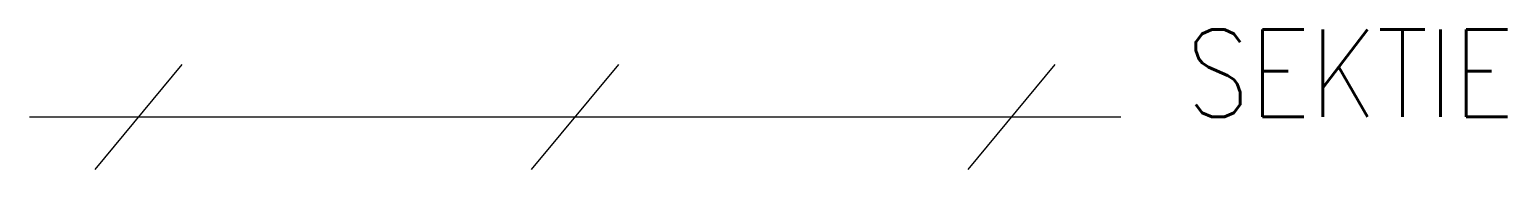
# Model space of a CAD drawing. Extents: x 32.5 to 66.4, y 226.8 to 230.
import ezdxf

# ---------------------------------------------------------------- set-up
doc = ezdxf.new("R2010")
doc.units = 0
doc.header["$LTSCALE"] = 6
doc.layers.add('1', color=8, linetype='CONTINUOUS')
doc.styles.get("Standard").update_dxf_attribs({"font": 'simplex', "width": 0.85})

msp = doc.modelspace()

# ---------------------------------------------------------------- linework, layer by layer
at = {"layer": '1', "color": 0}
for p, q in [((34, 226.8), (36, 229.2)), ((44, 226.8), (46, 229.2)), ((54, 226.8), (56, 229.2)), ((32.5, 228), (57.5, 228))]:
    msp.add_line(p, q, dxfattribs=at)

# ---------------------------------------------------------------- texts
at = {"layer": '1', "color": 0, "width": 0.85}
msp.add_attdef('SEKTIE', (59, 228), ' mm2', height=2, dxfattribs=at)

doc.saveas('drawing.dxf')
